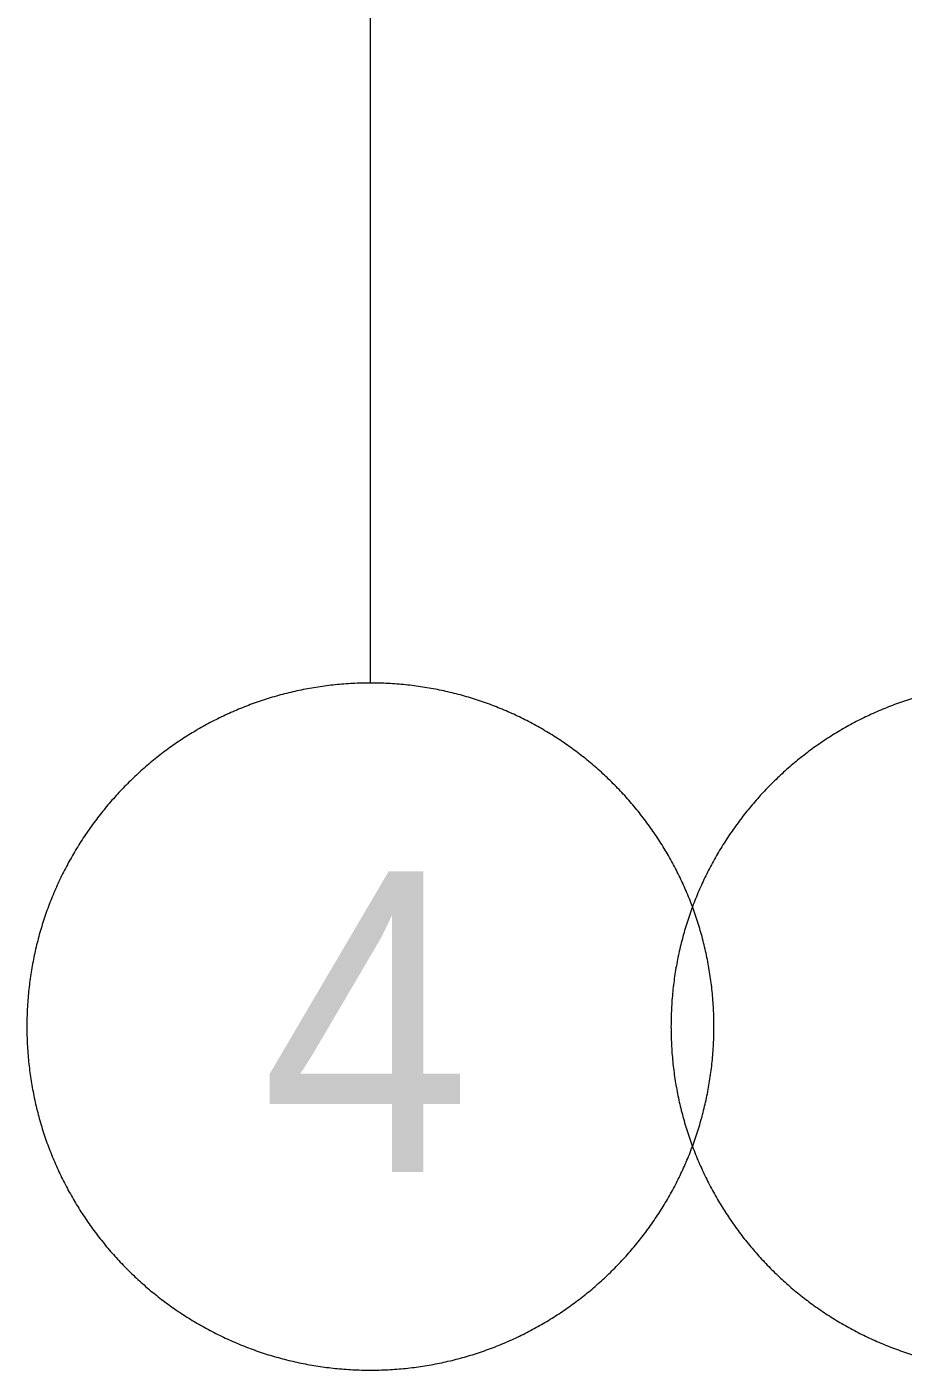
# Model space of a CAD drawing. Header units: millimetres. Extents: x 3914 to 443608, y -156176 to 78197.
# Drawn here: x 327130 to 329170, y -149483 to -146355 of the extents above; entities that cross this region are included whole.
import ezdxf

# ---------------------------------------------------------------- set-up
doc = ezdxf.new("R2010")
doc.units = ezdxf.units.MM
doc.linetypes.add('50_200_ШТРИХ_1Т_ш5_п1_п1_', pattern=[700, 500, -100, 0, -100])
doc.layers.add('Оси', color=7, linetype='Continuous', lineweight=9)
doc.layers.add('Оси-1', color=7, linetype='50_200_ШТРИХ_1Т_ш5_п1_п1_', lineweight=9)
doc.styles.add('Arial', font='arial.ttf', dxfattribs={"width": 0.9, "height": 700})

# ---------------------------------------------------------------- blocks, each defined once
blk = doc.blocks.new('Ось сетки - D8-29747960-Объем проектирования 3 этажа')
at = {"layer": 'Оси-1'}
for start, end in [(360, 180), (180, 360)]:
    blk.add_arc((0, 0), 4, start, end, dxfattribs=at)

msp = doc.modelspace()

# ---------------------------------------------------------------- linework, layer by layer
at = {"layer": 'Оси'}
msp.add_lwpolyline([(327929.7, -147882.9), (327929.7, -142882.9), (327929.7, -123578.6), (327929.7, -118578.6)], dxfattribs=at)

# ---------------------------------------------------------------- block references
at = {"layer": 'Оси-1', "xscale": 199.9999999999999, "yscale": 199.9999999999999, "zscale": 199.9999999999999}
for p in [(327929.7, -148682.9), (329429.7, -148682.9)]:
    msp.add_blockref('Ось сетки - D8-29747960-Объем проектирования 3 этажа', p, dxfattribs=at)

# ---------------------------------------------------------------- texts
at = {"layer": 'Оси', "insert": (327674.7, -148321.6), "char_height": 700, "width": 606.076, "attachment_point": 1, "style": 'Arial'}
msp.add_mtext('\\fArial|b0|i0|c204|p34|;\\W.9;4', dxfattribs=at)

doc.saveas('drawing.dxf')
